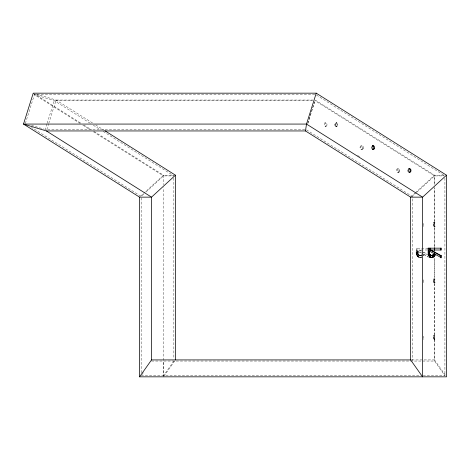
<?xml version="1.0" encoding="UTF-8"?>
<svg xmlns="http://www.w3.org/2000/svg" width="470" height="470" viewBox="0 0 470 470"><rect width="100%" height="100%" fill="white"/><g stroke="black" fill="none" stroke-linecap="round" stroke-linejoin="round"><path stroke-width="0.35" stroke-dasharray="2.35 1.76" d="M141.165 372.781L141.165 197.882M163.489 376.834L163.489 187.624M416.473 192.512L412.219 196.419L412.219 361.048L434.544 361.048L444.908 375.706L423.305 375.706M445.26 375.084L434.544 359.92L434.544 340.127M434.544 334.998L434.544 283.68M434.544 278.551L434.544 258.024M434.544 247.026L434.544 227.233M434.544 222.104L434.544 187.647L434.544 222.016M417.002 251.027C416.397 253.929 418.053 258.406 421.749 257.172C417.918 258.647 415.339 254.452 416.209 251.027L418.124 251.662L418.3 253.776L419.17 255.098L420.468 255.521L421.79 255.275L419.669 255.521L418.376 255.098L417.501 253.776L417.331 251.662L416.209 251.027M25.351 123.492L34.428 94.658L315.846 94.658M46.912 123.963L45.179 129.456L305.87 129.456M47.129 123.275L54.262 100.615L313.484 100.615M46.818 129.573L48.545 124.08M48.763 123.393L56.112 100.045L313.002 100.045M307.821 123.275L314.518 101.99M307.856 123.393L315.206 100.045L434.544 175.187L444.391 175.187M423.623 225.718L423.846 224.231L423.494 223.326M423.623 282.094L423.846 280.602L423.494 279.697M423.623 338.465L423.875 337.495L423.494 336.073M423.593 255.645L423.94 254.94L423.141 254.94M141.993 374.531L143.65 372.187M173.853 361.048L163.489 375.706L163.489 361.066M163.901 376.247L175.034 360.502M421.866 254.511L420.997 255.275M140.636 196.172L163.489 175.187L174.041 175.187M143.82 193.975L141.165 196.419L31.543 127.394M145.947 192.024L163.489 175.915L173.853 175.915M410.627 197.147L414.875 193.246M415.41 192.759L434.544 175.187L434.544 184.716L434.544 175.915L314.953 100.615M417.002 192.024L434.544 175.915L444.215 175.915M421.843 256.702L420.638 257.26M423.482 226.458L423.84 226.34M423.482 282.828L423.84 282.717M423.482 339.199L423.84 339.087M325.61 122.84L324.811 122.84C326.597 122.946 326.685 126.107 325.005 126.495L325.804 126.495M361.224 145.77L362.023 145.77M361.424 149.425L362.217 149.425M397.638 168.695L398.437 168.695M397.837 172.349L398.636 172.349M428.07 248.166L416.209 248.166L416.209 250.328L423.153 254.246M427.459 249.993L418.97 249.993L426.995 254.452M416.209 250.328L417.002 250.328L429.627 257.448M416.203 251.35L417.002 251.35M417.331 251.662L418.124 251.662M416.203 252.073L416.996 252.073M417.325 252.22L418.124 252.22M416.203 252.437L417.002 252.437M417.331 252.496L418.13 252.496M417.348 252.913L418.147 252.913M416.22 252.983L417.019 252.983M417.372 253.154L418.171 253.154M416.25 253.424L417.049 253.424M417.425 253.471L418.224 253.471M417.501 253.776L418.3 253.776M416.303 253.853L417.102 253.853M416.349 254.123L417.143 254.123M417.595 254.053L418.394 254.053M417.718 254.317L418.517 254.317M416.402 254.393L417.201 254.393M416.461 254.599L417.254 254.599M417.859 254.558L418.658 254.558M416.52 254.805L417.319 254.805M418.024 254.769L418.817 254.769M418.194 254.946L418.987 254.946M416.614 255.069L417.413 255.069M418.376 255.098L419.17 255.098M421.202 255.163L421.995 255.163M423.071 255.122L423.864 255.122M418.564 255.222L419.363 255.222M416.72 255.328L417.519 255.328M418.817 255.345L419.61 255.345M420.785 255.363L421.578 255.363M419.07 255.439L420.162 255.498M420.462 255.457L421.42 255.416M416.837 255.568L417.636 255.568M419.669 255.521L420.926 255.51M417.013 255.874L417.812 255.874M417.213 256.15L418.012 256.15M417.43 256.397L418.23 256.397M417.66 256.614L418.459 256.614M417.924 256.814L418.717 256.814M418.194 256.984L418.987 256.984M418.488 257.119L419.287 257.119M418.794 257.225L419.593 257.225M418.981 257.272L421.12 257.319M411.791 359.92L434.544 359.92M151.528 361.048L411.779 361.048M141.165 375.706L420.721 375.706M36.002 94L56.112 100.045L93.207 123.404M31.502 125.343L44.497 129.25M419.769 249.993L422.853 251.703M423.47 252.049L427.171 254.106M423.781 254.605L428.199 257.096M316.469 95.046L444.285 175.527M357.553 155.47L360.032 157.033M306.493 129.843L412.219 196.419M95.68 124.961L103.723 130.025M90.199 123.246L54.262 100.615L34.428 94.658L80.346 123.569M93.295 125.196L100.733 129.879M103.212 131.441L173.23 175.527M33.229 93.166L80.987 123.24M84.089 125.196L91.533 129.879M94.018 131.441L163.489 175.187L163.489 184.716M82.826 125.132L90.269 129.82M93.371 131.77L163.489 175.915M444.908 178.112L444.908 375.706M434.544 227.139L434.544 247.625M434.544 257.871L434.544 278.363M434.544 283.486L434.544 334.705M434.544 339.828L434.544 361.048M417.002 248.166L417.002 250.328M173.853 178.112L173.853 358.851M334.934 125.555A1.833 1.298 -90 0 1 334.852 124.033M371.329 148.42A1.833 1.298 -90 0 1 371.359 146.699M407.766 171.409A1.833 1.298 -90 0 1 407.684 169.893M326.668 125.895A1.833 1.298 -90 0 0 325.974 122.876A1.833 1.298 -90 0 0 324.476 125.231A1.833 1.298 -90 0 0 326.668 125.895M363.157 148.696A1.833 1.298 -90 0 0 362.276 145.776A1.833 1.298 -90 0 0 360.931 148.314A1.833 1.298 -90 0 0 363.157 148.696M399.5 171.75A1.833 1.298 -90 0 0 398.807 168.73A1.833 1.298 -90 0 0 397.303 171.092A1.833 1.298 -90 0 0 399.5 171.75M362.288 148.82A1.833 1.298 -90 0 0 361.595 145.806A1.833 1.298 -90 0 0 360.09 148.162A1.833 1.298 -90 0 0 362.288 148.82M398.701 171.75A1.833 1.298 -90 0 0 398.008 168.73A1.833 1.298 -90 0 0 396.504 171.092A1.833 1.298 -90 0 0 398.701 171.75"/><path stroke-width="0.7" d="M139.572 376.834L139.572 197.147L23.5 124.068L33.229 93.166L316.24 93.166L446.5 175.187L446.5 376.834L139.572 376.834L151.528 359.92L151.528 197.147L175.445 175.187L104.957 130.801M175.445 359.92L175.445 175.187M410.627 197.147L422.583 197.147L306.511 124.068L23.5 124.068L46.383 130.948L305.477 130.948L410.627 197.147L410.627 359.92L422.583 376.834L422.583 197.147L446.5 175.187M429.463 257.143L429.463 255.821L428.229 255.134M429.463 249.993L429.463 248.166M430.262 257.143L430.262 255.821L427.794 254.452M430.262 249.993L430.262 248.166M440.625 257.807L440.625 255.821L430.132 249.993M440.625 249.993L440.625 248.166M430.925 249.993L441.424 255.821L441.424 257.807L428.164 250.328L428.164 248.166M432.418 255.457C429.962 256.285 427.923 254.088 428.493 251.662L429.286 251.662C428.258 254.558 432.3 257.137 433.951 254.293C436.771 255.469 432.2 258.359 430.45 257.119C428.123 256.109 428.07 253.183 428.164 251.027L429.286 251.662M305.477 130.948L306.511 124.068L316.24 93.166M337.284 125.302L337.202 123.78M433.328 223.996L433.628 225.929M433.328 280.367L433.628 282.3M433.328 336.737L433.628 338.676M431.166 257.349C433.17 257.678 433.616 254.975 435.103 254.94M432.952 255.275L432.153 255.275L433.352 255.028M435.003 226.34L434.11 226.458M435.003 282.717L434.11 282.828M434.086 335.656L434.445 335.545L433.646 335.545M336.238 122.84L336.767 122.84A1.833 1.298 -90 0 0 335.574 124.809A1.833 1.298 -90 0 0 336.966 126.495L336.168 126.495A1.833 1.298 -90 0 1 335.803 126.459M373.186 145.77L372.387 145.77A1.833 1.298 -90 0 1 373.779 147.457A1.833 1.298 -90 0 1 372.581 149.425L373.38 149.425M409.599 168.695L408.8 168.695A1.833 1.298 -90 0 1 410.193 170.387A1.833 1.298 -90 0 1 409 172.349M409.264 172.349L409.793 172.349M139.572 197.147L151.528 197.147L46.383 130.948M428.064 248.166L441.424 248.166L441.424 249.993L428.064 249.993M428.487 252.22L429.286 252.22M428.493 252.496L429.286 252.496M428.511 252.913L429.31 252.913M428.534 253.154L429.333 253.154M428.587 253.471L429.386 253.471M428.663 253.776L429.457 253.776M428.757 254.053L429.556 254.053M428.881 254.317L429.674 254.317M433.029 254.511L433.828 254.511M429.022 254.558L429.821 254.558M429.18 254.769L429.98 254.769M429.351 254.946L430.15 254.946M429.533 255.098L430.332 255.098M432.359 255.163L433.158 255.163M434.227 255.122L435.026 255.122M429.727 255.222L430.526 255.222M434.151 255.298L434.944 255.298M429.974 255.345L430.773 255.345M430.232 255.439L431.325 255.498M434.057 255.474L434.856 255.474M430.831 255.521L432.089 255.51M433.957 255.645L434.756 255.645M429.463 255.821L430.262 255.821M440.625 255.821L441.424 255.821M433.751 255.95L434.544 255.95M433.522 256.232L434.315 256.232M433.27 256.479L434.069 256.479M433.005 256.702L433.798 256.702M432.723 256.89L433.522 256.89M432.423 257.049L433.217 257.049M429.651 257.119L430.45 257.119M430.755 257.225L429.956 257.225L430.549 257.337M431.801 257.26L432.911 257.172M430.144 257.272L432.282 257.319M434.11 339.199L434.638 339.199L434.274 339.164M151.528 359.92L411.056 359.92M434.809 222.839L433.646 222.804L434.016 222.839M434.809 279.209L433.646 279.174L434.016 279.209M434.544 222.751L434.544 226.405M434.544 247.625L434.544 250.557M434.544 252.02L434.544 254.211M434.544 279.092L434.544 282.752M434.544 336.168L434.544 339.093M374.243 148.82A1.833 1.298 -90 0 0 373.55 145.806A1.833 1.298 -90 0 0 372.052 148.162A1.833 1.298 -90 0 0 374.243 148.82M410.663 171.75A1.833 1.298 -90 0 0 409.969 168.73A1.833 1.298 -90 0 0 408.465 171.092A1.833 1.298 -90 0 0 410.663 171.75"/></g></svg>
